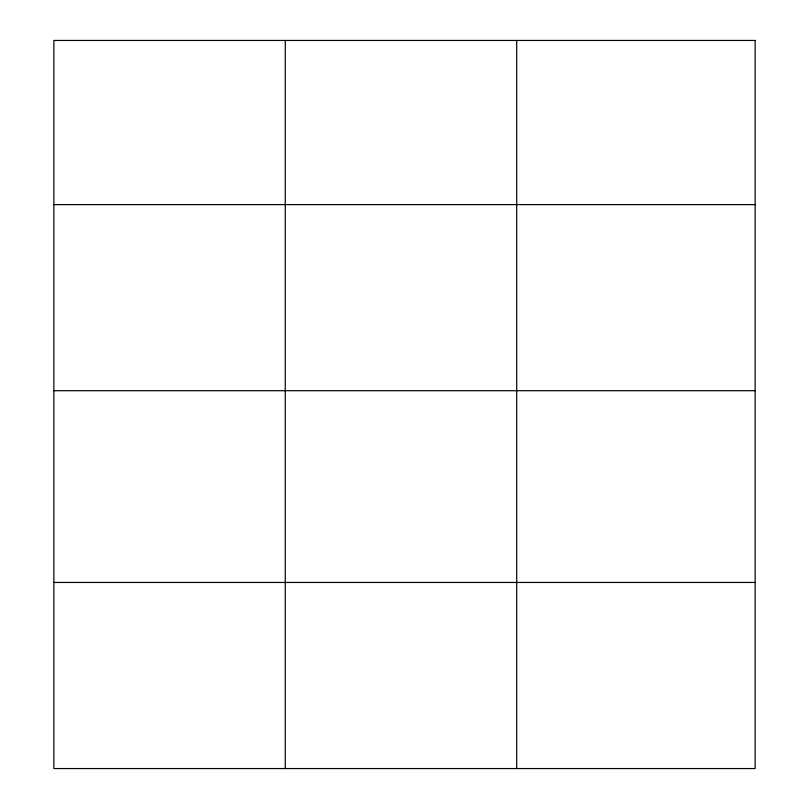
<?xml version="1.0" encoding="UTF-8"?>
<svg xmlns="http://www.w3.org/2000/svg" width="809" height="809" viewBox="0 0 809 809"><rect width="100%" height="100%" fill="white"/><g stroke="black" fill="none" stroke-linecap="round" stroke-linejoin="round"><path stroke-width="1.21" d="M53.859 204.606L755.141 204.606M53.859 390.707L755.141 390.707M53.859 582.45L755.141 582.45M516.708 40.45L516.708 768.55M285.284 40.45L285.284 768.55M755.141 40.45L53.859 40.45L53.859 768.55L755.141 768.55L755.141 40.45"/></g></svg>
